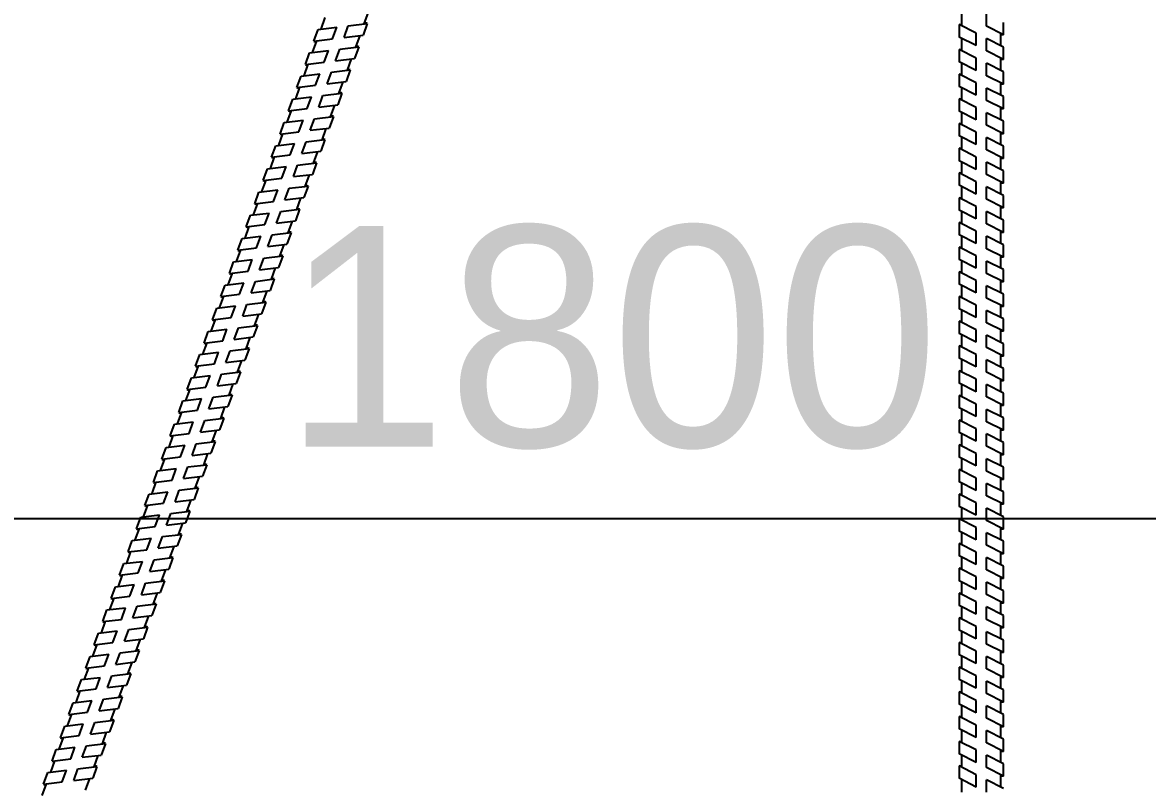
# Model space of a CAD drawing. Header units: millimetres. Extents: x -1985 to 969, y 203 to 500.
# Drawn here: x -1876.2 to -1863.45, y 445.53 to 454.21 of the extents above; entities that cross this region are included whole.
import ezdxf

# ---------------------------------------------------------------- set-up
doc = ezdxf.new("R2010")
doc.units = ezdxf.units.MM
doc.layers.add('ШПАЛА', color=7, linetype='Continuous')

msp = doc.modelspace()

# ---------------------------------------------------------------- linework, layer by layer
at = {"color": 252}
for p, q in [((-1872.508, 454.173), (-1872.293, 454.199)), ((-1872.293, 454.199), (-1872.341, 454.068)), ((-1872.293, 454.199), (-1872.322, 454.21)), ((-1865.083, 454.071), (-1865.083, 454.211)), ((-1872.898, 453.999), (-1872.85, 454.131)), ((-1872.85, 454.131), (-1872.639, 454.157)), ((-1872.556, 454.041), (-1872.341, 454.068)), ((-1865.583, 454.187), (-1865.553, 454.187)), ((-1865.583, 454.187), (-1865.583, 454.047)), ((-1865.39, 454.089), (-1865.583, 454.187)), ((-1865.083, 454.071), (-1865.273, 454.168)), ((-1865.083, 454.071), (-1865.113, 454.071)), ((-1872.898, 453.999), (-1872.686, 454.025)), ((-1872.898, 453.999), (-1872.87, 453.989)), ((-1872.389, 453.936), (-1872.417, 453.946)), ((-1865.39, 453.949), (-1865.583, 454.047)), ((-1865.083, 453.932), (-1865.273, 454.029)), ((-1872.994, 453.736), (-1872.946, 453.868)), ((-1872.946, 453.868), (-1872.734, 453.894)), ((-1872.604, 453.91), (-1872.389, 453.936)), ((-1872.389, 453.936), (-1872.437, 453.804)), ((-1865.583, 453.907), (-1865.553, 453.907)), ((-1865.583, 453.907), (-1865.583, 453.767)), ((-1865.39, 453.809), (-1865.583, 453.907)), ((-1865.083, 453.792), (-1865.273, 453.889)), ((-1865.083, 453.792), (-1865.083, 453.932)), ((-1872.994, 453.736), (-1872.782, 453.762)), ((-1872.994, 453.736), (-1872.966, 453.726)), ((-1872.652, 453.778), (-1872.437, 453.804)), ((-1865.39, 453.669), (-1865.583, 453.767)), ((-1865.083, 453.652), (-1865.273, 453.749)), ((-1865.083, 453.792), (-1865.113, 453.792)), ((-1873.09, 453.474), (-1873.042, 453.605)), ((-1873.042, 453.605), (-1872.83, 453.631)), ((-1872.7, 453.647), (-1872.485, 453.674)), ((-1872.485, 453.674), (-1872.533, 453.542)), ((-1872.485, 453.674), (-1872.513, 453.684)), ((-1865.583, 453.627), (-1865.553, 453.627)), ((-1865.583, 453.627), (-1865.583, 453.487)), ((-1865.39, 453.528), (-1865.583, 453.627)), ((-1865.083, 453.512), (-1865.273, 453.609)), ((-1865.083, 453.512), (-1865.083, 453.652)), ((-1873.09, 453.474), (-1872.878, 453.5)), ((-1873.09, 453.474), (-1873.061, 453.464)), ((-1872.747, 453.516), (-1872.533, 453.542)), ((-1865.39, 453.388), (-1865.583, 453.487)), ((-1865.083, 453.372), (-1865.273, 453.469)), ((-1865.083, 453.512), (-1865.113, 453.512)), ((-1873.185, 453.21), (-1873.137, 453.342)), ((-1873.137, 453.342), (-1872.926, 453.368)), ((-1872.795, 453.384), (-1872.58, 453.41)), ((-1872.58, 453.41), (-1872.628, 453.279)), ((-1872.58, 453.41), (-1872.609, 453.421)), ((-1865.583, 453.346), (-1865.583, 453.206)), ((-1865.583, 453.346), (-1865.553, 453.346)), ((-1865.39, 453.248), (-1865.583, 453.346)), ((-1865.083, 453.232), (-1865.273, 453.329)), ((-1865.083, 453.232), (-1865.083, 453.372)), ((-1873.185, 453.21), (-1872.974, 453.236)), ((-1873.185, 453.21), (-1873.157, 453.2)), ((-1872.843, 453.252), (-1872.628, 453.279)), ((-1865.39, 453.108), (-1865.583, 453.206)), ((-1865.083, 453.092), (-1865.273, 453.189)), ((-1865.083, 453.232), (-1865.113, 453.232)), ((-1873.281, 452.948), (-1873.233, 453.079)), ((-1873.233, 453.079), (-1873.021, 453.105)), ((-1872.891, 453.121), (-1872.676, 453.148)), ((-1872.676, 453.148), (-1872.724, 453.016)), ((-1872.676, 453.148), (-1872.704, 453.158)), ((-1865.583, 453.066), (-1865.583, 452.926)), ((-1865.583, 453.066), (-1865.553, 453.066)), ((-1865.39, 452.968), (-1865.583, 453.066)), ((-1865.083, 452.952), (-1865.273, 453.049)), ((-1865.083, 452.952), (-1865.083, 453.092)), ((-1873.281, 452.948), (-1873.069, 452.974)), ((-1873.281, 452.948), (-1873.253, 452.938)), ((-1872.939, 452.99), (-1872.724, 453.016)), ((-1865.39, 452.828), (-1865.583, 452.926)), ((-1865.083, 452.952), (-1865.113, 452.952)), ((-1873.377, 452.685), (-1873.329, 452.816)), ((-1873.329, 452.816), (-1873.117, 452.842)), ((-1872.987, 452.858), (-1872.772, 452.885)), ((-1872.772, 452.885), (-1872.82, 452.753)), ((-1872.772, 452.885), (-1872.8, 452.895)), ((-1865.083, 452.811), (-1865.273, 452.908)), ((-1865.083, 452.671), (-1865.083, 452.811)), ((-1873.377, 452.685), (-1873.165, 452.711)), ((-1873.377, 452.685), (-1873.349, 452.674)), ((-1873.035, 452.727), (-1872.82, 452.753)), ((-1865.583, 452.786), (-1865.583, 452.646)), ((-1865.583, 452.786), (-1865.553, 452.786)), ((-1865.39, 452.687), (-1865.583, 452.786)), ((-1865.083, 452.671), (-1865.273, 452.768)), ((-1865.083, 452.671), (-1865.113, 452.671)), ((-1873.472, 452.423), (-1873.424, 452.554)), ((-1873.424, 452.554), (-1873.212, 452.58)), ((-1873.082, 452.596), (-1872.867, 452.622)), ((-1872.867, 452.622), (-1872.915, 452.491)), ((-1872.867, 452.622), (-1872.896, 452.633)), ((-1865.39, 452.547), (-1865.583, 452.646)), ((-1865.083, 452.531), (-1865.273, 452.628)), ((-1873.472, 452.423), (-1873.26, 452.449)), ((-1873.472, 452.423), (-1873.444, 452.412)), ((-1873.13, 452.465), (-1872.915, 452.491)), ((-1865.583, 452.507), (-1865.583, 452.367)), ((-1865.583, 452.507), (-1865.553, 452.507)), ((-1865.39, 452.408), (-1865.583, 452.507)), ((-1865.083, 452.391), (-1865.273, 452.488)), ((-1865.083, 452.391), (-1865.083, 452.531)), ((-1873.568, 452.159), (-1873.52, 452.291)), ((-1873.52, 452.291), (-1873.308, 452.317)), ((-1873.178, 452.333), (-1872.963, 452.359)), ((-1872.963, 452.359), (-1873.011, 452.228)), ((-1872.963, 452.359), (-1872.991, 452.369)), ((-1865.39, 452.268), (-1865.583, 452.367)), ((-1865.083, 452.252), (-1865.273, 452.349)), ((-1865.083, 452.391), (-1865.113, 452.391)), ((-1873.568, 452.159), (-1873.356, 452.185)), ((-1873.568, 452.159), (-1873.54, 452.149)), ((-1873.226, 452.201), (-1873.011, 452.228)), ((-1865.583, 452.226), (-1865.583, 452.086)), ((-1865.583, 452.226), (-1865.553, 452.226)), ((-1865.39, 452.128), (-1865.583, 452.226)), ((-1865.083, 452.112), (-1865.273, 452.209)), ((-1865.083, 452.112), (-1865.083, 452.252)), ((-1873.664, 451.896), (-1873.616, 452.027)), ((-1873.616, 452.027), (-1873.404, 452.053)), ((-1873.274, 452.069), (-1873.059, 452.096)), ((-1873.059, 452.096), (-1873.107, 451.964)), ((-1873.059, 452.096), (-1873.087, 452.106)), ((-1865.39, 451.988), (-1865.583, 452.086)), ((-1865.083, 451.972), (-1865.273, 452.069)), ((-1865.083, 452.112), (-1865.113, 452.112)), ((-1873.664, 451.896), (-1873.452, 451.922)), ((-1873.322, 451.938), (-1873.107, 451.964)), ((-1865.583, 451.947), (-1865.583, 451.807)), ((-1865.583, 451.947), (-1865.553, 451.947)), ((-1865.39, 451.849), (-1865.583, 451.947)), ((-1865.083, 451.832), (-1865.273, 451.929)), ((-1865.083, 451.832), (-1865.083, 451.972)), ((-1873.712, 451.764), (-1873.5, 451.79)), ((-1873.664, 451.896), (-1873.636, 451.886)), ((-1873.37, 451.806), (-1873.155, 451.833)), ((-1873.155, 451.833), (-1873.203, 451.701)), ((-1873.155, 451.833), (-1873.183, 451.843)), ((-1865.39, 451.709), (-1865.583, 451.807)), ((-1865.083, 451.692), (-1865.273, 451.789)), ((-1865.083, 451.832), (-1865.113, 451.832)), ((-1873.76, 451.633), (-1873.712, 451.764)), ((-1873.76, 451.633), (-1873.548, 451.659)), ((-1873.418, 451.675), (-1873.203, 451.701)), ((-1865.583, 451.667), (-1865.583, 451.527)), ((-1865.583, 451.667), (-1865.553, 451.667)), ((-1865.39, 451.569), (-1865.583, 451.667)), ((-1865.083, 451.552), (-1865.273, 451.649)), ((-1865.083, 451.552), (-1865.083, 451.692)), ((-1873.808, 451.501), (-1873.596, 451.527)), ((-1873.76, 451.633), (-1873.732, 451.622)), ((-1873.466, 451.543), (-1873.251, 451.569)), ((-1873.251, 451.569), (-1873.299, 451.437)), ((-1873.251, 451.569), (-1873.279, 451.579)), ((-1865.39, 451.429), (-1865.583, 451.527)), ((-1865.083, 451.552), (-1865.113, 451.552)), ((-1873.856, 451.369), (-1873.808, 451.501)), ((-1873.856, 451.369), (-1873.644, 451.395)), ((-1873.513, 451.411), (-1873.299, 451.437)), ((-1865.083, 451.412), (-1865.273, 451.509)), ((-1865.083, 451.272), (-1865.083, 451.412)), ((-1873.904, 451.237), (-1873.692, 451.263)), ((-1873.856, 451.369), (-1873.827, 451.359)), ((-1873.561, 451.279), (-1873.347, 451.306)), ((-1873.347, 451.306), (-1873.394, 451.174)), ((-1873.347, 451.306), (-1873.375, 451.316)), ((-1865.583, 451.388), (-1865.583, 451.248)), ((-1865.583, 451.388), (-1865.553, 451.388)), ((-1865.39, 451.29), (-1865.583, 451.388)), ((-1865.083, 451.272), (-1865.273, 451.369)), ((-1865.083, 451.272), (-1865.113, 451.272)), ((-1873.951, 451.106), (-1873.904, 451.237)), ((-1873.609, 451.148), (-1873.394, 451.174)), ((-1865.39, 451.15), (-1865.583, 451.248)), ((-1865.083, 451.133), (-1865.273, 451.23)), ((-1873.951, 451.106), (-1873.74, 451.132)), ((-1873.951, 451.106), (-1873.923, 451.096)), ((-1873.657, 451.017), (-1873.442, 451.043)), ((-1873.442, 451.043), (-1873.49, 450.912)), ((-1873.442, 451.043), (-1873.47, 451.054)), ((-1865.583, 451.108), (-1865.583, 450.968)), ((-1865.583, 451.108), (-1865.553, 451.108)), ((-1865.39, 451.009), (-1865.583, 451.108)), ((-1865.083, 450.993), (-1865.273, 451.09)), ((-1865.083, 450.993), (-1865.083, 451.133)), ((-1874.047, 450.843), (-1873.999, 450.975)), ((-1873.999, 450.975), (-1873.787, 451.001)), ((-1873.705, 450.885), (-1873.49, 450.912)), ((-1865.39, 450.869), (-1865.583, 450.968)), ((-1865.083, 450.853), (-1865.273, 450.95)), ((-1865.083, 450.993), (-1865.113, 450.993)), ((-1874.047, 450.843), (-1873.835, 450.869)), ((-1874.047, 450.843), (-1874.019, 450.833)), ((-1873.753, 450.754), (-1873.538, 450.78)), ((-1873.538, 450.78), (-1873.586, 450.649)), ((-1873.538, 450.78), (-1873.566, 450.79)), ((-1865.583, 450.828), (-1865.583, 450.688)), ((-1865.583, 450.828), (-1865.553, 450.828)), ((-1865.39, 450.729), (-1865.583, 450.828)), ((-1865.083, 450.713), (-1865.273, 450.81)), ((-1865.083, 450.713), (-1865.083, 450.853)), ((-1874.143, 450.58), (-1874.095, 450.712)), ((-1874.095, 450.712), (-1873.883, 450.738)), ((-1873.801, 450.622), (-1873.586, 450.649)), ((-1865.39, 450.589), (-1865.583, 450.688)), ((-1865.083, 450.573), (-1865.273, 450.67)), ((-1865.083, 450.713), (-1865.113, 450.713)), ((-1874.143, 450.58), (-1873.931, 450.606)), ((-1874.143, 450.58), (-1874.115, 450.57)), ((-1873.848, 450.491), (-1873.633, 450.518)), ((-1873.633, 450.518), (-1873.681, 450.386)), ((-1873.633, 450.518), (-1873.662, 450.528)), ((-1865.583, 450.547), (-1865.583, 450.407)), ((-1865.583, 450.547), (-1865.553, 450.547)), ((-1865.39, 450.449), (-1865.583, 450.547)), ((-1865.083, 450.433), (-1865.273, 450.53)), ((-1865.083, 450.433), (-1865.083, 450.573)), ((-1874.238, 450.318), (-1874.19, 450.449)), ((-1874.19, 450.449), (-1873.979, 450.475)), ((-1873.896, 450.36), (-1873.681, 450.386)), ((-1865.39, 450.309), (-1865.583, 450.407)), ((-1865.083, 450.293), (-1865.273, 450.389)), ((-1865.083, 450.433), (-1865.113, 450.433)), ((-1874.238, 450.318), (-1874.026, 450.344)), ((-1874.238, 450.318), (-1874.21, 450.307)), ((-1873.944, 450.228), (-1873.729, 450.254)), ((-1873.729, 450.254), (-1873.777, 450.123)), ((-1873.729, 450.254), (-1873.758, 450.265)), ((-1865.583, 450.267), (-1865.583, 450.127)), ((-1865.583, 450.267), (-1865.553, 450.267)), ((-1865.39, 450.169), (-1865.583, 450.267)), ((-1865.083, 450.153), (-1865.273, 450.249)), ((-1865.083, 450.153), (-1865.083, 450.293)), ((-1874.334, 450.054), (-1874.286, 450.186)), ((-1874.286, 450.186), (-1874.074, 450.212)), ((-1873.992, 450.096), (-1873.777, 450.123)), ((-1865.39, 450.029), (-1865.583, 450.127)), ((-1865.083, 450.153), (-1865.113, 450.153)), ((-1874.334, 450.054), (-1874.122, 450.08)), ((-1874.334, 450.054), (-1874.306, 450.044)), ((-1874.039, 449.966), (-1873.825, 449.992)), ((-1873.825, 449.992), (-1873.873, 449.861)), ((-1873.825, 449.992), (-1873.853, 450.002)), ((-1865.083, 450.012), (-1865.273, 450.109)), ((-1865.083, 449.872), (-1865.083, 450.012)), ((-1874.429, 449.792), (-1874.382, 449.924)), ((-1874.382, 449.924), (-1874.17, 449.95)), ((-1874.087, 449.834), (-1873.873, 449.861)), ((-1865.583, 449.987), (-1865.583, 449.847)), ((-1865.583, 449.987), (-1865.553, 449.987)), ((-1865.39, 449.888), (-1865.583, 449.987)), ((-1865.083, 449.872), (-1865.273, 449.969)), ((-1865.083, 449.872), (-1865.113, 449.872)), ((-1874.429, 449.792), (-1874.218, 449.818)), ((-1874.429, 449.792), (-1874.401, 449.782)), ((-1873.92, 449.729), (-1873.949, 449.739)), ((-1865.39, 449.748), (-1865.583, 449.847)), ((-1865.083, 449.732), (-1865.273, 449.829)), ((-1865.083, 449.592), (-1865.083, 449.732)), ((-1874.525, 449.529), (-1874.477, 449.66)), ((-1874.477, 449.66), (-1874.266, 449.686)), ((-1874.135, 449.702), (-1873.92, 449.729)), ((-1873.92, 449.729), (-1873.968, 449.597)), ((-1865.583, 449.708), (-1865.583, 449.568)), ((-1865.583, 449.708), (-1865.553, 449.708)), ((-1865.39, 449.609), (-1865.583, 449.708)), ((-1865.083, 449.592), (-1865.273, 449.689)), ((-1874.525, 449.529), (-1874.313, 449.555)), ((-1874.525, 449.529), (-1874.497, 449.519)), ((-1874.183, 449.571), (-1873.968, 449.597)), ((-1865.39, 449.469), (-1865.583, 449.568)), ((-1865.083, 449.453), (-1865.273, 449.55)), ((-1865.083, 449.592), (-1865.113, 449.592)), ((-1874.621, 449.266), (-1874.573, 449.397)), ((-1874.573, 449.397), (-1874.361, 449.423)), ((-1874.231, 449.439), (-1874.016, 449.466)), ((-1874.016, 449.466), (-1874.064, 449.334)), ((-1874.016, 449.466), (-1874.045, 449.476)), ((-1865.583, 449.427), (-1865.583, 449.287)), ((-1865.583, 449.427), (-1865.553, 449.427)), ((-1865.39, 449.329), (-1865.583, 449.427)), ((-1865.083, 449.313), (-1865.273, 449.41)), ((-1865.083, 449.313), (-1865.083, 449.453)), ((-1874.621, 449.266), (-1874.409, 449.292)), ((-1874.621, 449.266), (-1874.593, 449.255)), ((-1874.279, 449.308), (-1874.064, 449.334)), ((-1865.39, 449.189), (-1865.583, 449.287)), ((-1865.083, 449.173), (-1865.273, 449.269)), ((-1865.083, 449.313), (-1865.113, 449.313)), ((-1874.717, 449.002), (-1874.669, 449.134)), ((-1874.669, 449.134), (-1874.457, 449.16)), ((-1874.327, 449.176), (-1874.112, 449.202)), ((-1874.112, 449.202), (-1874.16, 449.071)), ((-1874.112, 449.202), (-1874.14, 449.213)), ((-1865.583, 449.148), (-1865.583, 449.008)), ((-1865.583, 449.148), (-1865.553, 449.148)), ((-1865.39, 449.05), (-1865.583, 449.148)), ((-1865.083, 449.033), (-1865.273, 449.129)), ((-1865.083, 449.033), (-1865.083, 449.173)), ((-1874.717, 449.002), (-1874.505, 449.028)), ((-1874.717, 449.002), (-1874.689, 448.992)), ((-1874.375, 449.044), (-1874.16, 449.071)), ((-1865.39, 448.91), (-1865.583, 449.008)), ((-1865.083, 448.893), (-1865.273, 448.99)), ((-1865.083, 449.033), (-1865.113, 449.033)), ((-1874.813, 448.739), (-1874.765, 448.87)), ((-1874.765, 448.87), (-1874.553, 448.896)), ((-1874.423, 448.912), (-1874.208, 448.939)), ((-1874.208, 448.939), (-1874.256, 448.807)), ((-1874.208, 448.939), (-1874.236, 448.949)), ((-1865.583, 448.868), (-1865.583, 448.728)), ((-1865.583, 448.868), (-1865.553, 448.868)), ((-1865.39, 448.769), (-1865.583, 448.868)), ((-1865.083, 448.753), (-1865.273, 448.85)), ((-1865.083, 448.753), (-1865.083, 448.893)), ((-1874.813, 448.739), (-1874.601, 448.765)), ((-1874.813, 448.739), (-1874.785, 448.728)), ((-1874.471, 448.781), (-1874.256, 448.807)), ((-1865.39, 448.629), (-1865.583, 448.728)), ((-1865.083, 448.753), (-1865.113, 448.753)), ((-1874.909, 448.475), (-1874.861, 448.607)), ((-1874.861, 448.607), (-1874.649, 448.633)), ((-1874.519, 448.649), (-1874.304, 448.675)), ((-1874.304, 448.675), (-1874.352, 448.544)), ((-1874.304, 448.675), (-1874.332, 448.686)), ((-1865.583, 448.588), (-1865.583, 448.448)), ((-1865.583, 448.588), (-1865.553, 448.588)), ((-1865.39, 448.49), (-1865.583, 448.588)), ((-1865.083, 448.613), (-1865.273, 448.71)), ((-1865.083, 448.473), (-1865.083, 448.613)), ((-1874.909, 448.475), (-1874.697, 448.501)), ((-1874.909, 448.475), (-1874.881, 448.465)), ((-1874.567, 448.517), (-1874.352, 448.544)), ((-1865.083, 448.473), (-1865.273, 448.57)), ((-1865.083, 448.473), (-1865.113, 448.473)), ((-1875.004, 448.213), (-1874.956, 448.345)), ((-1874.956, 448.345), (-1874.744, 448.371)), ((-1874.614, 448.387), (-1874.399, 448.413)), ((-1874.399, 448.413), (-1874.447, 448.282)), ((-1874.399, 448.413), (-1874.428, 448.423)), ((-1865.39, 448.35), (-1865.583, 448.448)), ((-1865.083, 448.334), (-1865.273, 448.431)), ((-1865.083, 448.194), (-1865.083, 448.334)), ((-1875.004, 448.213), (-1874.792, 448.239)), ((-1875.004, 448.213), (-1874.976, 448.203)), ((-1874.662, 448.255), (-1874.447, 448.282)), ((-1865.583, 448.308), (-1865.583, 448.168)), ((-1865.583, 448.308), (-1865.553, 448.308)), ((-1865.39, 448.21), (-1865.583, 448.308)), ((-1865.083, 448.194), (-1865.273, 448.291)), ((-1875.1, 447.95), (-1875.052, 448.081)), ((-1875.052, 448.081), (-1874.84, 448.107)), ((-1874.71, 448.123), (-1874.495, 448.15)), ((-1874.495, 448.15), (-1874.543, 448.018)), ((-1874.495, 448.15), (-1874.523, 448.16)), ((-1865.39, 448.07), (-1865.583, 448.168)), ((-1865.083, 448.054), (-1865.273, 448.15)), ((-1865.083, 448.194), (-1865.113, 448.194)), ((-1875.1, 447.95), (-1874.888, 447.976)), ((-1875.1, 447.95), (-1875.072, 447.94)), ((-1874.758, 447.992), (-1874.543, 448.018)), ((-1865.583, 448.028), (-1865.583, 447.888)), ((-1865.583, 448.028), (-1865.553, 448.028)), ((-1865.39, 447.93), (-1865.583, 448.028)), ((-1865.083, 447.914), (-1865.273, 448.01)), ((-1865.083, 447.914), (-1865.083, 448.054)), ((-1875.148, 447.819), (-1874.936, 447.845)), ((-1874.806, 447.861), (-1874.591, 447.887)), ((-1874.591, 447.887), (-1874.639, 447.756)), ((-1874.591, 447.887), (-1874.619, 447.898)), ((-1865.39, 447.79), (-1865.583, 447.888)), ((-1865.083, 447.773), (-1865.273, 447.87)), ((-1865.083, 447.914), (-1865.113, 447.914)), ((-1875.196, 447.687), (-1875.148, 447.819)), ((-1875.196, 447.687), (-1874.984, 447.713)), ((-1874.853, 447.729), (-1874.639, 447.756)), ((-1865.583, 447.748), (-1865.583, 447.608)), ((-1865.583, 447.748), (-1865.553, 447.748)), ((-1865.39, 447.65), (-1865.583, 447.748)), ((-1865.083, 447.633), (-1865.273, 447.73)), ((-1865.083, 447.633), (-1865.083, 447.773)), ((-1875.244, 447.556), (-1875.032, 447.582)), ((-1875.196, 447.687), (-1875.168, 447.677)), ((-1874.901, 447.598), (-1874.687, 447.624)), ((-1874.687, 447.624), (-1874.734, 447.492)), ((-1874.687, 447.624), (-1874.715, 447.634)), ((-1865.39, 447.51), (-1865.583, 447.608)), ((-1865.083, 447.493), (-1865.273, 447.59)), ((-1865.083, 447.633), (-1865.113, 447.633)), ((-1875.291, 447.424), (-1875.244, 447.556)), ((-1875.291, 447.424), (-1875.08, 447.45)), ((-1874.949, 447.466), (-1874.734, 447.492)), ((-1865.583, 447.467), (-1865.583, 447.327)), ((-1865.583, 447.467), (-1865.553, 447.467)), ((-1865.39, 447.369), (-1865.583, 447.467)), ((-1865.083, 447.353), (-1865.273, 447.45)), ((-1865.083, 447.353), (-1865.083, 447.493)), ((-1875.339, 447.293), (-1875.127, 447.319)), ((-1875.291, 447.424), (-1875.263, 447.414)), ((-1874.997, 447.335), (-1874.782, 447.362)), ((-1874.782, 447.362), (-1874.83, 447.23)), ((-1874.782, 447.362), (-1874.81, 447.372)), ((-1865.39, 447.229), (-1865.583, 447.327)), ((-1865.083, 447.213), (-1865.273, 447.31)), ((-1865.083, 447.353), (-1865.113, 447.353)), ((-1875.387, 447.162), (-1875.339, 447.293)), ((-1875.387, 447.162), (-1875.175, 447.188)), ((-1875.045, 447.204), (-1874.83, 447.23)), ((-1865.583, 447.187), (-1865.583, 447.047)), ((-1865.583, 447.187), (-1865.553, 447.187)), ((-1865.39, 447.089), (-1865.583, 447.187)), ((-1865.083, 447.073), (-1865.083, 447.213)), ((-1875.435, 447.03), (-1875.223, 447.056)), ((-1875.387, 447.162), (-1875.359, 447.151)), ((-1875.093, 447.072), (-1874.878, 447.098)), ((-1874.878, 447.098), (-1874.926, 446.967)), ((-1874.878, 447.098), (-1874.906, 447.109)), ((-1865.083, 447.073), (-1865.273, 447.17)), ((-1865.083, 447.073), (-1865.113, 447.073)), ((-1875.483, 446.898), (-1875.435, 447.03)), ((-1875.141, 446.94), (-1874.926, 446.967)), ((-1865.39, 446.949), (-1865.583, 447.047)), ((-1865.083, 446.932), (-1865.273, 447.029)), ((-1865.083, 446.792), (-1865.083, 446.932)), ((-1875.483, 446.898), (-1875.271, 446.924)), ((-1875.483, 446.898), (-1875.455, 446.888)), ((-1875.189, 446.809), (-1874.974, 446.835)), ((-1874.974, 446.835), (-1875.022, 446.703)), ((-1874.974, 446.835), (-1875.002, 446.845)), ((-1865.583, 446.908), (-1865.583, 446.768)), ((-1865.583, 446.908), (-1865.553, 446.908)), ((-1865.39, 446.81), (-1865.583, 446.908)), ((-1865.083, 446.792), (-1865.273, 446.889)), ((-1875.579, 446.635), (-1875.531, 446.767)), ((-1875.531, 446.767), (-1875.319, 446.793)), ((-1875.237, 446.677), (-1875.022, 446.703)), ((-1865.39, 446.67), (-1865.583, 446.768)), ((-1865.083, 446.653), (-1865.273, 446.75)), ((-1865.083, 446.792), (-1865.113, 446.792)), ((-1875.579, 446.635), (-1875.367, 446.661)), ((-1875.579, 446.635), (-1875.551, 446.625)), ((-1875.284, 446.545), (-1875.07, 446.572)), ((-1875.07, 446.572), (-1875.117, 446.44)), ((-1875.07, 446.572), (-1875.098, 446.582)), ((-1865.583, 446.628), (-1865.583, 446.488)), ((-1865.583, 446.628), (-1865.553, 446.628)), ((-1865.39, 446.53), (-1865.583, 446.628)), ((-1865.083, 446.513), (-1865.273, 446.61)), ((-1865.083, 446.513), (-1865.083, 446.653)), ((-1875.674, 446.372), (-1875.627, 446.503)), ((-1875.627, 446.503), (-1875.415, 446.529)), ((-1875.332, 446.414), (-1875.117, 446.44)), ((-1865.39, 446.39), (-1865.583, 446.488)), ((-1865.083, 446.373), (-1865.273, 446.47)), ((-1865.083, 446.513), (-1865.113, 446.513)), ((-1875.674, 446.372), (-1875.463, 446.398)), ((-1875.674, 446.372), (-1875.646, 446.361)), ((-1875.38, 446.282), (-1875.166, 446.308)), ((-1875.166, 446.308), (-1875.213, 446.177)), ((-1875.166, 446.308), (-1875.194, 446.318)), ((-1865.583, 446.349), (-1865.583, 446.209)), ((-1865.583, 446.349), (-1865.553, 446.349)), ((-1865.39, 446.25), (-1865.583, 446.349)), ((-1865.083, 446.233), (-1865.273, 446.33)), ((-1865.083, 446.233), (-1865.083, 446.373)), ((-1875.77, 446.108), (-1875.722, 446.24)), ((-1875.722, 446.24), (-1875.511, 446.266)), ((-1875.428, 446.15), (-1875.213, 446.177)), ((-1865.39, 446.11), (-1865.583, 446.209)), ((-1865.083, 446.094), (-1865.273, 446.191)), ((-1865.083, 446.233), (-1865.113, 446.233)), ((-1875.77, 446.108), (-1875.559, 446.134)), ((-1875.77, 446.108), (-1875.742, 446.098)), ((-1875.476, 446.018), (-1875.261, 446.045)), ((-1875.261, 446.045), (-1875.309, 445.913)), ((-1875.261, 446.045), (-1875.29, 446.055)), ((-1865.583, 446.068), (-1865.583, 445.928)), ((-1865.583, 446.068), (-1865.553, 446.068)), ((-1865.39, 445.97), (-1865.583, 446.068)), ((-1865.083, 445.954), (-1865.273, 446.051)), ((-1865.083, 445.954), (-1865.083, 446.094)), ((-1875.866, 445.845), (-1875.818, 445.976)), ((-1875.818, 445.976), (-1875.606, 446.002)), ((-1875.524, 445.887), (-1875.309, 445.913)), ((-1865.39, 445.83), (-1865.583, 445.928)), ((-1865.083, 445.814), (-1865.273, 445.91)), ((-1865.083, 445.954), (-1865.113, 445.954)), ((-1875.866, 445.845), (-1875.654, 445.871)), ((-1875.866, 445.845), (-1875.838, 445.835)), ((-1875.572, 445.756), (-1875.357, 445.783)), ((-1875.357, 445.783), (-1875.405, 445.651)), ((-1875.357, 445.783), (-1875.385, 445.793)), ((-1865.583, 445.789), (-1865.583, 445.649)), ((-1865.583, 445.789), (-1865.553, 445.789)), ((-1865.39, 445.69), (-1865.583, 445.789)), ((-1865.083, 445.674), (-1865.083, 445.814)), ((-1875.962, 445.583), (-1875.914, 445.714)), ((-1875.914, 445.714), (-1875.702, 445.74)), ((-1865.083, 445.674), (-1865.273, 445.77)), ((-1865.083, 445.674), (-1865.113, 445.674)), ((-1875.962, 445.583), (-1875.75, 445.609)), ((-1875.962, 445.583), (-1875.934, 445.572)), ((-1875.62, 445.625), (-1875.405, 445.651)), ((-1865.39, 445.55), (-1865.583, 445.649)), ((-1865.083, 445.534), (-1865.273, 445.631))]:
    msp.add_line(p, q, dxfattribs=at)
msp.add_line((-1885.865, 448.594), (-1844.991, 448.594))
at = {"layer": 'ШПАЛА', "color": 252}
for p, q in [((-1872.327, 454.195), (-1872.279, 454.327)), ((-1872.817, 454.135), (-1872.769, 454.267)), ((-1865.553, 454.172), (-1865.553, 454.311)), ((-1865.273, 454.168), (-1865.273, 454.308)), ((-1872.686, 454.025), (-1872.639, 454.157)), ((-1872.556, 454.041), (-1872.508, 454.173)), ((-1865.39, 453.949), (-1865.39, 454.089)), ((-1865.113, 453.947), (-1865.113, 454.086)), ((-1872.913, 453.872), (-1872.865, 454.003)), ((-1872.423, 453.932), (-1872.375, 454.064)), ((-1865.553, 453.891), (-1865.553, 454.032)), ((-1865.273, 453.889), (-1865.273, 454.029)), ((-1872.782, 453.762), (-1872.734, 453.894)), ((-1872.652, 453.778), (-1872.604, 453.91)), ((-1873.008, 453.609), (-1872.961, 453.74)), ((-1872.518, 453.67), (-1872.471, 453.8)), ((-1865.553, 453.611), (-1865.553, 453.751)), ((-1865.39, 453.669), (-1865.39, 453.809)), ((-1865.273, 453.609), (-1865.273, 453.749)), ((-1865.113, 453.667), (-1865.113, 453.807)), ((-1872.878, 453.5), (-1872.83, 453.631)), ((-1872.747, 453.516), (-1872.7, 453.647)), ((-1873.104, 453.346), (-1873.056, 453.478)), ((-1872.614, 453.406), (-1872.566, 453.538)), ((-1865.553, 453.331), (-1865.553, 453.471)), ((-1865.39, 453.388), (-1865.39, 453.528)), ((-1865.273, 453.329), (-1865.273, 453.469)), ((-1865.113, 453.387), (-1865.113, 453.527)), ((-1872.974, 453.236), (-1872.926, 453.368)), ((-1872.843, 453.252), (-1872.795, 453.384)), ((-1873.2, 453.084), (-1873.152, 453.215)), ((-1872.71, 453.144), (-1872.662, 453.275)), ((-1865.553, 453.051), (-1865.553, 453.191)), ((-1865.39, 453.108), (-1865.39, 453.248)), ((-1865.273, 453.049), (-1865.273, 453.189)), ((-1865.113, 453.107), (-1865.113, 453.247)), ((-1873.069, 452.974), (-1873.021, 453.105)), ((-1872.939, 452.99), (-1872.891, 453.121)), ((-1873.296, 452.82), (-1873.248, 452.952)), ((-1872.805, 452.88), (-1872.757, 453.012)), ((-1865.39, 452.828), (-1865.39, 452.968)), ((-1865.113, 452.826), (-1865.113, 452.967)), ((-1873.165, 452.711), (-1873.117, 452.842)), ((-1873.035, 452.727), (-1872.987, 452.858)), ((-1865.553, 452.77), (-1865.553, 452.911)), ((-1865.273, 452.768), (-1865.273, 452.908)), ((-1873.391, 452.558), (-1873.343, 452.689)), ((-1872.901, 452.618), (-1872.853, 452.749)), ((-1865.39, 452.547), (-1865.39, 452.687)), ((-1865.113, 452.546), (-1865.113, 452.686)), ((-1873.26, 452.449), (-1873.212, 452.58)), ((-1873.13, 452.465), (-1873.082, 452.596)), ((-1865.553, 452.491), (-1865.553, 452.63)), ((-1865.273, 452.488), (-1865.273, 452.628)), ((-1873.487, 452.295), (-1873.439, 452.427)), ((-1872.997, 452.355), (-1872.949, 452.487)), ((-1873.356, 452.185), (-1873.308, 452.317)), ((-1873.226, 452.201), (-1873.178, 452.333)), ((-1865.553, 452.211), (-1865.553, 452.351)), ((-1865.39, 452.268), (-1865.39, 452.408)), ((-1865.273, 452.209), (-1865.273, 452.349)), ((-1865.113, 452.267), (-1865.113, 452.406)), ((-1873.583, 452.032), (-1873.535, 452.163)), ((-1873.092, 452.092), (-1873.045, 452.223)), ((-1873.452, 451.922), (-1873.404, 452.053)), ((-1873.322, 451.938), (-1873.274, 452.069)), ((-1865.553, 451.932), (-1865.553, 452.071)), ((-1865.39, 451.988), (-1865.39, 452.128)), ((-1865.273, 451.929), (-1865.273, 452.069)), ((-1865.113, 451.987), (-1865.113, 452.127)), ((-1873.678, 451.768), (-1873.631, 451.9)), ((-1873.188, 451.828), (-1873.14, 451.96)), ((-1873.548, 451.659), (-1873.5, 451.79)), ((-1873.418, 451.675), (-1873.37, 451.806)), ((-1865.553, 451.652), (-1865.553, 451.792)), ((-1865.39, 451.709), (-1865.39, 451.849)), ((-1865.273, 451.649), (-1865.273, 451.789)), ((-1865.113, 451.708), (-1865.113, 451.847)), ((-1873.284, 451.565), (-1873.236, 451.697)), ((-1873.774, 451.505), (-1873.726, 451.637)), ((-1873.644, 451.395), (-1873.596, 451.527)), ((-1873.513, 451.411), (-1873.466, 451.543)), ((-1865.39, 451.429), (-1865.39, 451.569)), ((-1865.113, 451.427), (-1865.113, 451.568)), ((-1873.38, 451.302), (-1873.332, 451.433)), ((-1865.553, 451.373), (-1865.553, 451.512)), ((-1865.273, 451.369), (-1865.273, 451.509)), ((-1873.87, 451.241), (-1873.822, 451.373)), ((-1873.74, 451.132), (-1873.692, 451.263)), ((-1873.609, 451.148), (-1873.561, 451.279)), ((-1865.39, 451.15), (-1865.39, 451.29)), ((-1865.113, 451.148), (-1865.113, 451.287)), ((-1873.476, 451.039), (-1873.428, 451.17)), ((-1865.553, 451.092), (-1865.553, 451.233)), ((-1865.273, 451.09), (-1865.273, 451.23)), ((-1873.966, 450.979), (-1873.918, 451.11)), ((-1873.705, 450.885), (-1873.657, 451.017)), ((-1865.39, 450.869), (-1865.39, 451.009)), ((-1865.113, 450.868), (-1865.113, 451.008)), ((-1873.835, 450.869), (-1873.787, 451.001)), ((-1873.571, 450.776), (-1873.523, 450.908)), ((-1865.553, 450.812), (-1865.553, 450.952)), ((-1865.273, 450.81), (-1865.273, 450.95)), ((-1874.062, 450.716), (-1874.014, 450.848)), ((-1873.801, 450.622), (-1873.753, 450.754)), ((-1873.931, 450.606), (-1873.883, 450.738)), ((-1873.667, 450.513), (-1873.619, 450.644)), ((-1865.553, 450.532), (-1865.553, 450.672)), ((-1865.39, 450.589), (-1865.39, 450.729)), ((-1865.273, 450.53), (-1865.273, 450.67)), ((-1865.113, 450.588), (-1865.113, 450.728)), ((-1874.157, 450.453), (-1874.109, 450.584)), ((-1874.026, 450.344), (-1873.979, 450.475)), ((-1873.896, 450.36), (-1873.848, 450.491)), ((-1873.763, 450.25), (-1873.715, 450.382)), ((-1865.553, 450.251), (-1865.553, 450.392)), ((-1865.39, 450.309), (-1865.39, 450.449)), ((-1865.273, 450.249), (-1865.273, 450.389)), ((-1865.113, 450.308), (-1865.113, 450.448)), ((-1874.253, 450.19), (-1874.205, 450.322)), ((-1874.122, 450.08), (-1874.074, 450.212)), ((-1873.992, 450.096), (-1873.944, 450.228)), ((-1873.858, 449.988), (-1873.811, 450.119)), ((-1865.39, 450.029), (-1865.39, 450.169)), ((-1865.113, 450.027), (-1865.113, 450.168)), ((-1874.348, 449.928), (-1874.301, 450.058)), ((-1865.553, 449.971), (-1865.553, 450.111)), ((-1865.273, 449.969), (-1865.273, 450.109)), ((-1874.218, 449.818), (-1874.17, 449.95)), ((-1874.087, 449.834), (-1874.039, 449.966)), ((-1865.39, 449.748), (-1865.39, 449.888)), ((-1865.113, 449.747), (-1865.113, 449.887)), ((-1874.444, 449.665), (-1874.396, 449.796)), ((-1873.954, 449.725), (-1873.906, 449.856)), ((-1865.553, 449.692), (-1865.553, 449.831)), ((-1865.273, 449.689), (-1865.273, 449.829)), ((-1874.313, 449.555), (-1874.266, 449.686)), ((-1874.183, 449.571), (-1874.135, 449.702)), ((-1865.39, 449.469), (-1865.39, 449.609)), ((-1865.113, 449.468), (-1865.113, 449.607)), ((-1874.54, 449.401), (-1874.492, 449.533)), ((-1874.05, 449.461), (-1874.002, 449.593)), ((-1865.553, 449.412), (-1865.553, 449.552)), ((-1865.273, 449.41), (-1865.273, 449.55)), ((-1874.409, 449.292), (-1874.361, 449.423)), ((-1874.279, 449.308), (-1874.231, 449.439)), ((-1874.636, 449.138), (-1874.588, 449.27)), ((-1874.146, 449.198), (-1874.098, 449.33)), ((-1865.553, 449.133), (-1865.553, 449.272)), ((-1865.39, 449.189), (-1865.39, 449.329)), ((-1865.273, 449.129), (-1865.273, 449.269)), ((-1865.113, 449.188), (-1865.113, 449.328)), ((-1874.505, 449.028), (-1874.457, 449.16)), ((-1874.375, 449.044), (-1874.327, 449.176)), ((-1874.732, 448.874), (-1874.684, 449.006)), ((-1874.242, 448.935), (-1874.194, 449.067)), ((-1865.553, 448.852), (-1865.553, 448.993)), ((-1865.39, 448.91), (-1865.39, 449.05)), ((-1865.273, 448.85), (-1865.273, 448.99)), ((-1865.113, 448.908), (-1865.113, 449.048)), ((-1874.601, 448.765), (-1874.553, 448.896)), ((-1874.471, 448.781), (-1874.423, 448.912)), ((-1874.828, 448.611), (-1874.78, 448.743)), ((-1874.337, 448.671), (-1874.289, 448.803)), ((-1865.553, 448.573), (-1865.553, 448.712)), ((-1865.39, 448.629), (-1865.39, 448.769)), ((-1865.113, 448.628), (-1865.113, 448.768)), ((-1874.697, 448.501), (-1874.649, 448.633)), ((-1874.567, 448.517), (-1874.519, 448.649)), ((-1865.273, 448.57), (-1865.273, 448.71)), ((-1874.923, 448.349), (-1874.875, 448.48)), ((-1874.433, 448.409), (-1874.385, 448.54)), ((-1865.39, 448.35), (-1865.39, 448.49)), ((-1865.113, 448.349), (-1865.113, 448.488)), ((-1874.792, 448.239), (-1874.744, 448.371)), ((-1874.662, 448.255), (-1874.614, 448.387)), ((-1865.553, 448.293), (-1865.553, 448.433)), ((-1865.273, 448.291), (-1865.273, 448.431)), ((-1875.019, 448.086), (-1874.971, 448.217)), ((-1874.529, 448.146), (-1874.481, 448.277)), ((-1865.39, 448.07), (-1865.39, 448.21)), ((-1865.113, 448.069), (-1865.113, 448.209)), ((-1874.888, 447.976), (-1874.84, 448.107)), ((-1874.758, 447.992), (-1874.71, 448.123)), ((-1865.553, 448.013), (-1865.553, 448.153)), ((-1865.273, 448.01), (-1865.273, 448.15)), ((-1875.114, 447.823), (-1875.067, 447.954)), ((-1874.624, 447.883), (-1874.577, 448.014)), ((-1874.984, 447.713), (-1874.936, 447.845)), ((-1874.853, 447.729), (-1874.806, 447.861)), ((-1865.553, 447.733), (-1865.553, 447.873)), ((-1865.39, 447.79), (-1865.39, 447.93)), ((-1865.273, 447.73), (-1865.273, 447.87)), ((-1865.113, 447.789), (-1865.113, 447.929)), ((-1874.72, 447.62), (-1874.672, 447.752)), ((-1875.21, 447.56), (-1875.162, 447.691)), ((-1875.08, 447.45), (-1875.032, 447.582)), ((-1874.949, 447.466), (-1874.901, 447.598)), ((-1865.553, 447.452), (-1865.553, 447.593)), ((-1865.39, 447.51), (-1865.39, 447.65)), ((-1865.273, 447.45), (-1865.273, 447.59)), ((-1865.113, 447.508), (-1865.113, 447.649)), ((-1874.816, 447.357), (-1874.768, 447.488)), ((-1875.306, 447.297), (-1875.258, 447.428)), ((-1875.175, 447.188), (-1875.127, 447.319)), ((-1875.045, 447.204), (-1874.997, 447.335)), ((-1865.553, 447.172), (-1865.553, 447.312)), ((-1865.39, 447.229), (-1865.39, 447.369)), ((-1865.273, 447.17), (-1865.273, 447.31)), ((-1865.113, 447.228), (-1865.113, 447.368)), ((-1874.911, 447.094), (-1874.864, 447.226)), ((-1875.402, 447.034), (-1875.354, 447.166)), ((-1875.271, 446.924), (-1875.223, 447.056)), ((-1875.141, 446.94), (-1875.093, 447.072)), ((-1865.39, 446.949), (-1865.39, 447.089)), ((-1865.113, 446.948), (-1865.113, 447.088)), ((-1875.007, 446.831), (-1874.959, 446.963)), ((-1865.553, 446.893), (-1865.553, 447.032)), ((-1865.273, 446.889), (-1865.273, 447.029)), ((-1875.497, 446.771), (-1875.449, 446.902)), ((-1875.237, 446.677), (-1875.189, 446.809)), ((-1865.39, 446.67), (-1865.39, 446.81)), ((-1865.113, 446.669), (-1865.113, 446.808)), ((-1875.367, 446.661), (-1875.319, 446.793)), ((-1875.103, 446.568), (-1875.055, 446.699)), ((-1865.553, 446.613), (-1865.553, 446.753)), ((-1865.273, 446.61), (-1865.273, 446.75)), ((-1875.593, 446.507), (-1875.545, 446.639)), ((-1875.332, 446.414), (-1875.284, 446.545)), ((-1875.463, 446.398), (-1875.415, 446.529)), ((-1875.199, 446.304), (-1875.151, 446.436)), ((-1865.553, 446.333), (-1865.553, 446.473)), ((-1865.39, 446.39), (-1865.39, 446.53)), ((-1865.273, 446.33), (-1865.273, 446.47)), ((-1865.113, 446.388), (-1865.113, 446.529)), ((-1875.689, 446.244), (-1875.641, 446.376)), ((-1875.559, 446.134), (-1875.511, 446.266)), ((-1875.428, 446.15), (-1875.38, 446.282)), ((-1875.295, 446.041), (-1875.247, 446.172)), ((-1865.553, 446.053), (-1865.553, 446.193)), ((-1865.39, 446.11), (-1865.39, 446.25)), ((-1865.273, 446.051), (-1865.273, 446.191)), ((-1865.113, 446.109), (-1865.113, 446.248)), ((-1875.785, 445.98), (-1875.737, 446.112)), ((-1875.654, 445.871), (-1875.606, 446.002)), ((-1875.524, 445.887), (-1875.476, 446.018)), ((-1875.39, 445.778), (-1875.343, 445.909)), ((-1865.553, 445.773), (-1865.553, 445.913)), ((-1865.39, 445.83), (-1865.39, 445.97)), ((-1865.273, 445.77), (-1865.273, 445.91)), ((-1865.113, 445.829), (-1865.113, 445.969)), ((-1875.881, 445.718), (-1875.833, 445.849)), ((-1875.75, 445.609), (-1875.702, 445.74)), ((-1875.62, 445.625), (-1875.572, 445.756)), ((-1865.39, 445.55), (-1865.39, 445.69)), ((-1865.113, 445.549), (-1865.113, 445.689)), ((-1875.976, 445.455), (-1875.928, 445.587)), ((-1875.486, 445.515), (-1875.438, 445.647)), ((-1865.553, 445.493), (-1865.553, 445.633)), ((-1865.273, 445.491), (-1865.273, 445.631))]:
    msp.add_line(p, q, dxfattribs=at)

# ---------------------------------------------------------------- texts
at = {"insert": (-1869.529, 450.639), "char_height": 2.5, "attachment_point": 5}
msp.add_mtext('1800', dxfattribs=at)

doc.saveas('drawing.dxf')
